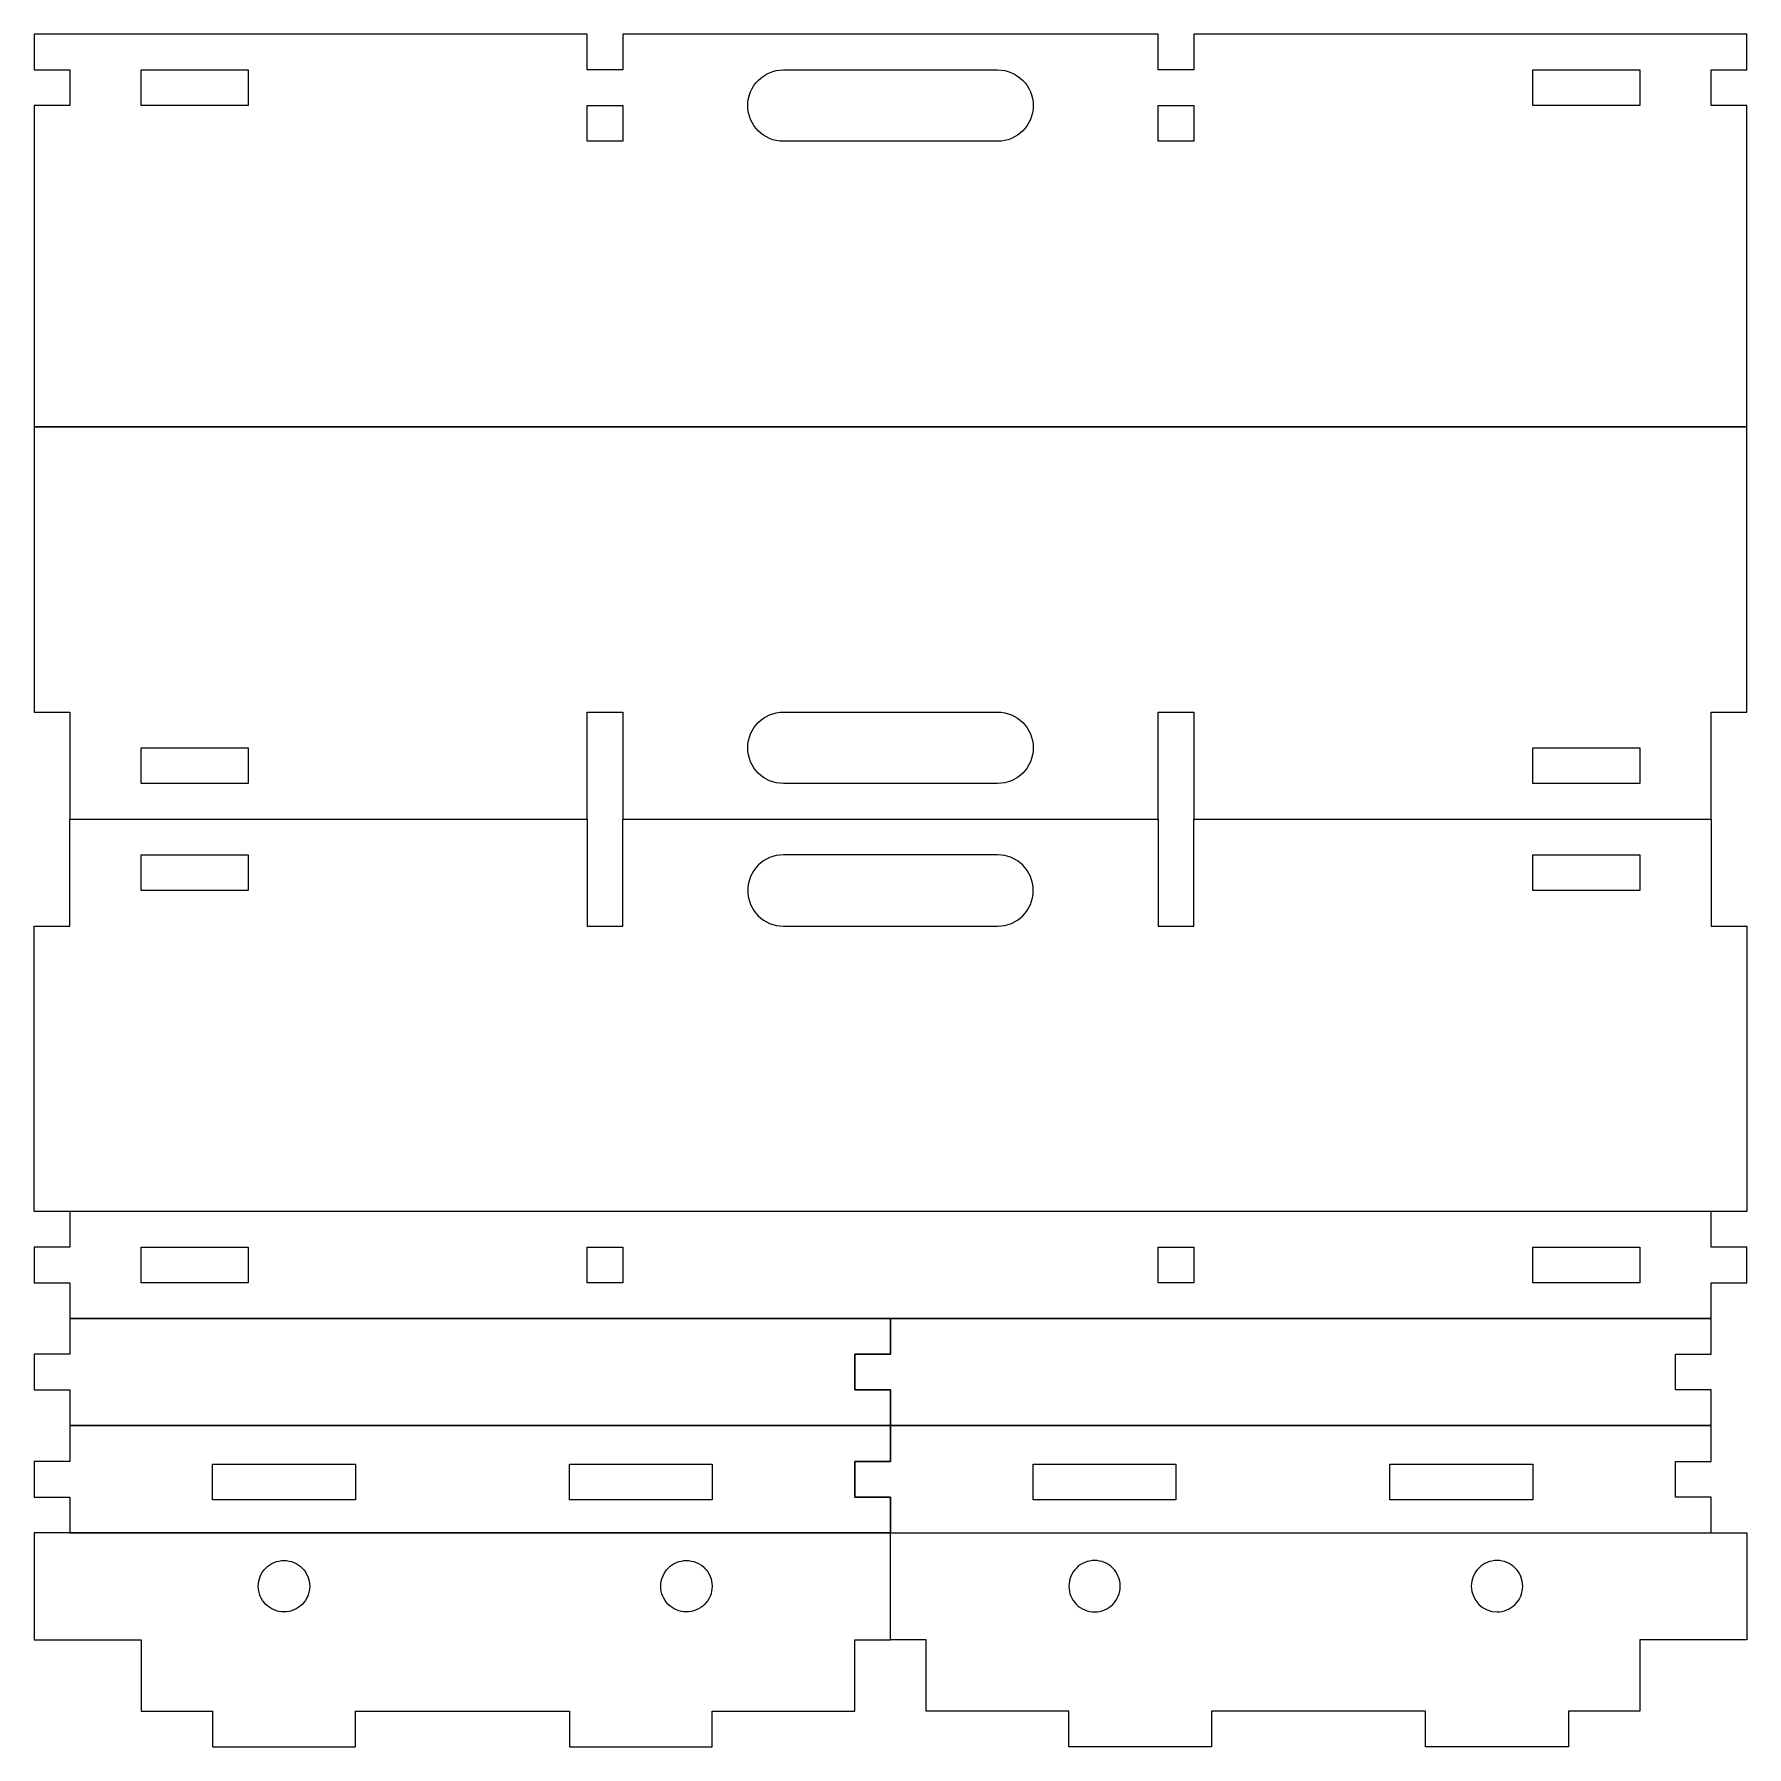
# Model space of a CAD drawing. Header units: inches. Extents: x 0 to 12, y 0 to 12.
import ezdxf

# ---------------------------------------------------------------- set-up
doc = ezdxf.new("R2010")
doc.units = ezdxf.units.IN
doc.layers.add('Layer_1', color=7, linetype='CONTINUOUS')

msp = doc.modelspace()

# ---------------------------------------------------------------- linework, layer by layer
at = {"layer": 'Layer_1', "color": 7}
for points in [[(12, 9.25), (12, 11.5), (11.75, 11.5), (11.75, 11.75), (12, 11.75), (12, 12), (8.125, 12), (8.125, 11.75), (7.875, 11.75), (7.875, 12), (4.125, 12), (4.125, 11.75), (3.875, 11.75), (3.875, 12), (0, 12), (0, 11.75), (0.25, 11.75), (0.25, 11.5), (0, 11.5), (0, 9.25)], [(0.75, 11.75), (1.5, 11.75), (1.5, 11.5), (0.75, 11.5)], [(10.5, 11.75), (11.25, 11.75), (11.25, 11.5), (10.5, 11.5)], [(4.125, 11.25), (3.875, 11.25), (3.875, 11.5), (4.125, 11.5)], [(8.125, 11.25), (7.875, 11.25), (7.875, 11.5), (8.125, 11.5)], [(6.75, 11.25)], [(0, 9.25), (0, 7.25), (0.25, 7.25), (0.25, 7), (0.25, 6.75), (0.25, 6.5), (3.875, 6.5), (3.875, 6.75), (3.875, 7), (3.875, 7.25), (4.125, 7.25), (4.125, 7), (4.125, 6.75), (4.125, 6.5), (7.875, 6.5), (7.875, 6.75), (7.875, 7), (7.875, 7.25), (8.125, 7.25), (8.125, 7), (8.125, 6.75), (8.125, 6.5), (11.75, 6.5), (11.75, 6.75), (11.75, 7), (11.75, 7.25), (12, 7.25), (12, 9.25)], [(5.25, 7.25)], [(0.75, 7), (1.5, 7), (1.5, 6.75), (0.75, 6.75)], [(10.5, 7), (11.25, 7), (11.25, 6.75), (10.5, 6.75)], [(0, 3.75), (0, 5.75), (0.25, 5.75), (0.25, 6), (0.25, 6.25), (0.25, 6.5), (3.875, 6.5), (3.875, 6.25), (3.875, 6), (3.875, 5.75), (4.125, 5.75), (4.125, 6), (4.125, 6.25), (4.125, 6.5), (7.875, 6.5), (7.875, 6.25), (7.875, 6), (7.875, 5.75), (8.125, 5.75), (8.125, 6), (8.125, 6.25), (8.125, 6.5), (11.75, 6.5), (11.75, 6.25), (11.75, 6), (11.75, 5.75), (12, 5.75), (12, 3.75)], [(0.75, 6.25), (1.5, 6.25), (1.5, 6), (0.75, 6)], [(10.499999, 6.25), (11.249999, 6.25), (11.249999, 6), (10.499999, 6)], [(5.25, 5.75)], [(0.25, 3.75), (0.25, 3.5), (0, 3.5), (0, 3.25), (0.25, 3.25), (0.25, 3), (11.75, 3), (11.75, 3.25), (12, 3.25), (12, 3.5), (11.75, 3.5), (11.75, 3.75)], [(0.75, 3.5), (1.5, 3.5), (1.5, 3.25), (0.75, 3.25)], [(3.875, 3.5), (4.125, 3.5), (4.125, 3.25), (3.875, 3.25)], [(7.875, 3.5), (8.125, 3.5), (8.125, 3.25), (7.875, 3.25)], [(10.499999, 3.5), (11.249999, 3.5), (11.249999, 3.25), (10.499999, 3.25)], [(0.25, 3), (0.25, 2.75), (0, 2.75), (0, 2.5), (0.25, 2.5), (0.25, 2.25), (6, 2.25), (6, 2.5), (5.75, 2.5), (5.75, 2.75), (6, 2.75), (6, 3)], [(6, 3), (6, 2.75), (5.75, 2.75), (5.75, 2.5), (6, 2.5), (6, 2.25), (11.75, 2.25), (11.75, 2.5), (11.5, 2.5), (11.5, 2.75), (11.75, 2.75), (11.75, 3)], [(0.25, 2.25), (0.25, 2), (0, 2), (0, 1.75), (0.25, 1.75), (0.25, 1.5), (6, 1.5), (6, 1.75), (5.75, 1.75), (5.75, 2), (6, 2), (6, 2.25)], [(6, 2.25), (6, 2), (5.75, 2), (5.75, 1.75), (6, 1.75), (6, 1.5), (11.75, 1.5), (11.75, 1.75), (11.5, 1.75), (11.5, 2), (11.75, 2), (11.75, 2.25)], [(1.25, 1.981079), (2.25, 1.981079), (2.25, 1.731079), (1.25, 1.731079)], [(3.75, 1.981079), (4.75, 1.981079), (4.75, 1.731079), (3.75, 1.731079)], [(7, 1.981079), (8, 1.981079), (8, 1.731079), (7, 1.731079)], [(9.5, 1.981079), (10.5, 1.981079), (10.5, 1.731079), (9.5, 1.731079)], [(0, 1.5), (0, 0.75), (0.75, 0.75), (0.75, 0.25), (1.25, 0.25), (1.25, 0), (2.25, 0), (2.25, 0.25), (3.75, 0.25), (3.75, 0), (4.75, 0), (4.75, 0.25), (5.75, 0.25), (5.75, 0.75), (6, 0.75), (6, 1.5), (5.75, 1.5), (0.75, 1.5)], [(12, 1.5), (12, 0.75), (11.25, 0.75), (11.25, 0.25), (10.75, 0.25), (10.75, 0), (9.75, 0), (9.75, 0.25), (8.25, 0.25), (8.25, 0), (7.25, 0), (7.25, 0.25), (6.25, 0.25), (6.25, 0.75), (6, 0.75), (6, 1.5), (6.25, 1.5), (11.25, 1.5)], [(1.93, 1.125)], [(4.75, 1.125)], [(7.25, 1.125)], [(10.07, 1.125)]]:
    msp.add_lwpolyline(points, close=True, dxfattribs=at)
for points in [[(5.25, 11.75), (6.75, 11.75)], [(6.75, 11.25), (5.25, 11.25)], [(5.25, 7.25), (6.75, 7.25)], [(6.75, 6.75), (5.25, 6.75)], [(6.75, 6.25), (5.25, 6.25)], [(5.25, 5.75), (6.75, 5.75)]]:
    msp.add_lwpolyline(points, dxfattribs=at)
for points in [[(5, 11.5), (5, 11.6385), (5.1115, 11.75), (5.25, 11.75)], [(6.75, 11.75), (6.8885, 11.75), (7, 11.6385), (7, 11.5)], [(5.25, 11.25), (5.1115, 11.25), (5, 11.3615), (5, 11.5)], [(7, 11.5), (7, 11.3615), (6.8885, 11.25), (6.75, 11.25)], [(5, 7), (5, 7.1385), (5.1115, 7.25), (5.25, 7.25)], [(6.75, 7.25), (6.8885, 7.25), (7, 7.1385), (7, 7)], [(5.25, 6.75), (5.1115, 6.75), (5, 6.8615), (5, 7)], [(7, 7), (7, 6.8615), (6.8885, 6.75), (6.75, 6.75)], [(5.25, 6.25), (5.1115, 6.25), (5, 6.1385), (5, 6)], [(7, 6), (7, 6.1385), (6.8885, 6.25), (6.75, 6.25)], [(5, 6), (5, 5.8615), (5.1115, 5.75), (5.25, 5.75)], [(6.75, 5.75), (6.8885, 5.75), (7, 5.8615), (7, 6)], [(1.57, 1.125), (1.57, 1.172739), (1.588964, 1.218522), (1.622721, 1.252279)], [(1.622721, 1.252279), (1.656477, 1.286035), (1.702261, 1.305), (1.75, 1.305)], [(1.75, 1.305), (1.797739, 1.305), (1.843523, 1.286035), (1.877279, 1.252279)], [(1.877279, 1.252279), (1.911036, 1.218522), (1.93, 1.172739), (1.93, 1.125)], [(4.39, 1.125), (4.39, 1.172739), (4.408964, 1.218522), (4.442721, 1.252279)], [(4.442721, 1.252279), (4.476477, 1.286035), (4.522261, 1.305), (4.57, 1.305)], [(4.57, 1.305), (4.617739, 1.305), (4.663523, 1.286035), (4.697279, 1.252279)], [(4.697279, 1.252279), (4.731036, 1.218522), (4.75, 1.172739), (4.75, 1.125)], [(7.302721, 1.252279), (7.268964, 1.218522), (7.25, 1.172739), (7.25, 1.125)], [(7.43, 1.305), (7.382261, 1.305), (7.336477, 1.286035), (7.302721, 1.252279)], [(7.557279, 1.252279), (7.523523, 1.286035), (7.477739, 1.305), (7.43, 1.305)], [(7.61, 1.125), (7.61, 1.172739), (7.591036, 1.218522), (7.557279, 1.252279)], [(10.122721, 1.252279), (10.088964, 1.218522), (10.07, 1.172739), (10.07, 1.125)], [(10.25, 1.305), (10.202261, 1.305), (10.156477, 1.286035), (10.122721, 1.252279)], [(10.377279, 1.252279), (10.343523, 1.286035), (10.297739, 1.305), (10.25, 1.305)], [(10.43, 1.125), (10.43, 1.172739), (10.411036, 1.218522), (10.377279, 1.252279)], [(1.622721, 0.99772), (1.588964, 1.031477), (1.57, 1.077261), (1.57, 1.125)], [(1.93, 1.125), (1.93, 1.077261), (1.911036, 1.031477), (1.877279, 0.99772)], [(4.442721, 0.99772), (4.408964, 1.031477), (4.39, 1.077261), (4.39, 1.125)], [(4.75, 1.125), (4.75, 1.077261), (4.731036, 1.031477), (4.697279, 0.99772)], [(7.25, 1.125), (7.25, 1.077261), (7.268964, 1.031477), (7.302721, 0.99772)], [(7.557279, 0.99772), (7.591036, 1.031477), (7.61, 1.077261), (7.61, 1.125)], [(10.07, 1.125), (10.07, 1.025588), (10.150589, 0.945), (10.25, 0.945)], [(10.377279, 0.99772), (10.411036, 1.031477), (10.43, 1.077261), (10.43, 1.125)], [(1.75, 0.945), (1.702261, 0.945), (1.656477, 0.963964), (1.622721, 0.99772)], [(1.877279, 0.99772), (1.843523, 0.963964), (1.797739, 0.945), (1.75, 0.945)], [(4.57, 0.945), (4.522261, 0.945), (4.476477, 0.963964), (4.442721, 0.99772)], [(4.697279, 0.99772), (4.663523, 0.963964), (4.617739, 0.945), (4.57, 0.945)], [(7.302721, 0.99772), (7.336477, 0.963964), (7.382261, 0.945), (7.43, 0.945)], [(7.43, 0.945), (7.477739, 0.945), (7.523523, 0.963964), (7.557279, 0.99772)], [(10.25, 0.945), (10.297739, 0.945), (10.343523, 0.963964), (10.377279, 0.99772)]]:
    msp.add_open_spline(points, degree=3, dxfattribs=at)

doc.saveas('drawing.dxf')
